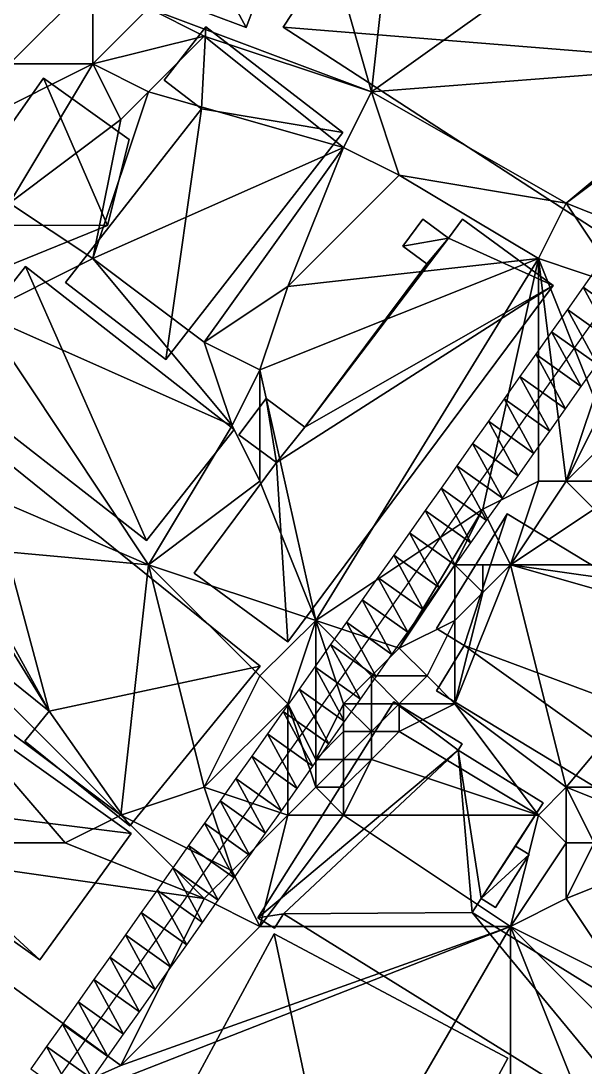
# Model space of a CAD drawing. Header units: metres. Extents: x -1103 to 901, y -902 to 905.
# Drawn here: x -927.2 to -886.7, y -46.1 to 29.1 of the extents above; entities that cross this region are included whole.
import ezdxf

# ---------------------------------------------------------------- set-up
doc = ezdxf.new("R2010")
doc.units = ezdxf.units.M
for name, color, linetype in [('OSM_BUILDING_FOOTPRINTS', 7, 'CONTINUOUS'), ('OSM_BUILDING_ROOFS', 1, 'CONTINUOUS'), ('OSM_BUILDING_WALLS', 8, 'CONTINUOUS'), ('OSM_ROAD_AXES', 2, 'CONTINUOUS'), ('OSM_ROAD_SURFACE', 9, 'CONTINUOUS'), ('OSM_TERRAIN', 3, 'CONTINUOUS')]:
    doc.layers.add(name, color=color, linetype=linetype)

msp = doc.modelspace()

# ---------------------------------------------------------------- linework, layer by layer
at = {"layer": 'OSM_BUILDING_FOOTPRINTS'}
for points in [[(-915.602, 35.447, 20.458), (-914.442, 35.016, 20.458), (-916.122, 30.526, 20.458), (-910.982, 28.624, 20.458), (-909.788, 31.809, 20.458), (-908.086, 31.179, 20.458), (-904.593, 40.468, 20.458), (-911.988, 43.211, 20.458), (-912.209, 42.603, 20.458), (-912.883, 42.857, 20.458), (-913.336, 41.662, 20.458), (-913.27, 41.64, 20.458), (-915.602, 35.447, 20.458)], [(-900.017, 41.287, 21.265), (-876.56, 26.07, 21.265), (-884.884, 13.418, 21.265), (-908.329, 28.635, 21.265), (-900.017, 41.287, 21.265)], [(-916.884, 24.82, 21.986), (-913.9, 28.657, 21.986), (-904.04, 21.06, 21.986), (-916.762, 4.747, 21.986), (-923.958, 10.277, 21.986), (-914.209, 22.763, 21.986), (-916.884, 24.82, 21.986)], [(-925.539, 24.974, 20.487), (-932.978, 14.413, 20.487), (-928.933, 11.139, 20.487), (-920.941, 14.38, 20.487), (-919.393, 20.562, 20.487), (-925.539, 24.974, 20.487)], [(-911.512, -0.671, 22.198), (-909.566, 1.95, 22.198), (-906.77, -0.107, 22.198), (-898.026, 11.638, 22.198), (-899.751, 12.898, 22.198), (-898.314, 14.834, 22.198), (-896.468, 13.473, 22.198), (-895.451, 14.845, 22.198), (-888.94, 10.067, 22.198), (-908.008, -15.546, 22.198), (-914.728, -10.602, 22.198), (-908.804, -2.662, 22.198), (-911.512, -0.671, 22.198)], [(-933.144, 3.442, 21.771), (-926.844, 11.427, 21.771), (-911.843, -0.273, 21.771), (-918.144, -8.258, 21.771), (-933.144, 3.442, 21.771)], [(-940.119, -8.468, 21.907), (-935.819, -3.193, 21.907), (-933.774, -4.841, 21.907), (-930.458, -0.782, 21.907), (-909.975, -17.282, 21.907), (-919.359, -28.772, 21.907), (-926.898, -22.679, 21.907), (-925.152, -20.534, 21.907), (-940.119, -8.468, 21.907)], [(-897.33, -14.594, 20.009), (-892.256, -6.344, 20.009), (-846.858, -33.88, 20.009), (-853.932, -45.393, 20.009), (-897.33, -19.073, 20.009), (-895.329, -15.811, 20.009), (-897.33, -14.594, 20.009)], [(-939.51, -28.651, 21.261), (-938.295, -26.97, 21.261), (-941.312, -24.814, 21.261), (-939.698, -22.58, 21.261), (-942.152, -20.843, 21.261), (-938.903, -16.331, 21.261), (-935.62, -18.676, 21.261), (-934.78, -17.515, 21.261), (-927.915, -22.391, 21.261), (-928.28, -22.889, 21.261), (-919.249, -29.314, 21.261), (-925.804, -38.405, 21.261), (-939.51, -28.651, 21.261)], [(-919.657, -56.32, 20.982), (-908.98, -36.536, 20.982), (-892.2, -45.471, 20.982), (-902.867, -65.256, 20.982), (-919.657, -56.32, 20.982)]]:
    msp.add_polyline3d(points, close=True, dxfattribs=at)
msp.add_polyline3d([(-880.328, -52.493, 20.182), (-908.317, -35.109, 20.182), (-908.969, -36.137, 20.182), (-910.163, -35.397, 20.182), (-900.38, -19.847, 20.182), (-895.484, -22.889, 20.182), (-895.76, -23.331, 20.182), (-889.669, -27.113, 20.182), (-891.637, -30.243, 20.182), (-890.675, -30.829, 20.182), (-893.085, -34.644, 20.182), (-894.124, -34.003, 20.182), (-894.765, -35.009, 20.182), (-870.855, -49.861, 20.182)], dxfattribs=at)
at = {"layer": 'OSM_BUILDING_ROOFS'}
for points in [[(-876.56, 26.07, 45.665), (-900.017, 41.287, 45.665), (-908.329, 28.635, 45.665)], [(-914.442, 35.016, 32.058), (-916.122, 30.526, 32.058), (-910.982, 28.624, 32.058)], [(-914.442, 35.016, 32.058), (-910.982, 28.624, 32.058), (-909.788, 31.809, 32.058)], [(-913.9, 28.657, 33.586), (-916.884, 24.82, 33.586), (-914.209, 22.763, 33.586)], [(-914.209, 22.763, 33.586), (-904.04, 21.06, 33.586), (-913.9, 28.657, 33.586)], [(-876.56, 26.07, 45.665), (-908.329, 28.635, 45.665), (-884.884, 13.418, 45.665)], [(-920.941, 14.38, 30.487), (-925.539, 24.974, 30.487), (-932.978, 14.413, 30.487)], [(-920.941, 14.38, 30.487), (-919.393, 20.562, 30.487), (-925.539, 24.974, 30.487)], [(-914.209, 22.763, 33.586), (-923.958, 10.277, 33.586), (-916.762, 4.747, 33.586)], [(-914.209, 22.763, 33.586), (-916.762, 4.747, 33.586), (-904.04, 21.06, 33.586)], [(-920.941, 14.38, 30.487), (-932.978, 14.413, 30.487), (-928.933, 11.139, 30.487)], [(-896.468, 13.473, 40.198), (-898.314, 14.834, 40.198), (-899.751, 12.898, 40.198)], [(-888.94, 10.067, 40.198), (-895.451, 14.845, 40.198), (-896.468, 13.473, 40.198)], [(-896.468, 13.473, 40.198), (-898.026, 11.638, 40.198), (-906.77, -0.107, 40.198)], [(-906.77, -0.107, 40.198), (-888.94, 10.067, 40.198), (-896.468, 13.473, 40.198)], [(-896.468, 13.473, 40.198), (-899.751, 12.898, 40.198), (-898.026, 11.638, 40.198)], [(-926.844, 11.427, 36.571), (-933.144, 3.442, 36.571), (-918.144, -8.258, 36.571)], [(-926.844, 11.427, 36.571), (-918.144, -8.258, 36.571), (-911.843, -0.273, 36.571)], [(-908.804, -2.662, 40.198), (-908.008, -15.546, 40.198), (-888.94, 10.067, 40.198)], [(-906.77, -0.107, 40.198), (-908.804, -2.662, 40.198), (-888.94, 10.067, 40.198)], [(-909.566, 1.95, 40.198), (-911.512, -0.671, 40.198), (-908.804, -2.662, 40.198)], [(-906.77, -0.107, 40.198), (-909.566, 1.95, 40.198), (-908.804, -2.662, 40.198)], [(-925.152, -20.534, 39.907), (-930.458, -0.782, 39.907), (-933.774, -4.841, 39.907)], [(-925.152, -20.534, 39.907), (-909.975, -17.282, 39.907), (-930.458, -0.782, 39.907)], [(-908.804, -2.662, 40.198), (-914.728, -10.602, 40.198), (-908.008, -15.546, 40.198)], [(-935.819, -3.193, 39.907), (-940.119, -8.468, 39.907), (-925.152, -20.534, 39.907)], [(-925.152, -20.534, 39.907), (-933.774, -4.841, 39.907), (-935.819, -3.193, 39.907)], [(-892.256, -6.344, 44.409), (-897.33, -14.594, 44.409), (-895.329, -15.811, 44.409)], [(-895.329, -15.811, 44.409), (-846.858, -33.88, 44.409), (-892.256, -6.344, 44.409)], [(-895.329, -15.811, 44.409), (-897.33, -19.073, 44.409), (-853.932, -45.393, 44.409)], [(-895.329, -15.811, 44.409), (-853.932, -45.393, 44.409), (-846.858, -33.88, 44.409)], [(-925.152, -20.534, 39.907), (-919.359, -28.772, 39.907), (-909.975, -17.282, 39.907)], [(-895.76, -23.331, 41.382), (-900.38, -19.847, 41.382), (-910.163, -35.397, 41.382)], [(-895.76, -23.331, 41.382), (-895.484, -22.889, 41.382), (-900.38, -19.847, 41.382)], [(-925.152, -20.534, 39.907), (-926.898, -22.679, 39.907), (-919.359, -28.772, 39.907)], [(-938.295, -26.97, 29.661), (-919.249, -29.314, 29.661), (-928.28, -22.889, 29.661)], [(-895.76, -23.331, 41.382), (-910.163, -35.397, 41.382), (-908.317, -35.109, 41.382)], [(-894.765, -35.009, 41.382), (-895.76, -23.331, 41.382), (-908.317, -35.109, 41.382)], [(-894.124, -34.003, 41.382), (-889.669, -27.113, 41.382), (-895.76, -23.331, 41.382)], [(-894.765, -35.009, 41.382), (-894.124, -34.003, 41.382), (-895.76, -23.331, 41.382)], [(-938.295, -26.97, 29.661), (-939.51, -28.651, 29.661), (-925.804, -38.405, 29.661)], [(-938.295, -26.97, 29.661), (-925.804, -38.405, 29.661), (-919.249, -29.314, 29.661)], [(-894.124, -34.003, 41.382), (-891.637, -30.243, 41.382), (-889.669, -27.113, 41.382)], [(-894.124, -34.003, 41.382), (-890.675, -30.829, 41.382), (-891.637, -30.243, 41.382)], [(-894.124, -34.003, 41.382), (-893.085, -34.644, 41.382), (-890.675, -30.829, 41.382)], [(-910.163, -35.397, 41.382), (-908.969, -36.137, 41.382), (-908.317, -35.109, 41.382)], [(-894.765, -35.009, 41.382), (-908.317, -35.109, 41.382), (-880.328, -52.493, 41.382)], [(-880.328, -52.493, 41.382), (-870.855, -49.861, 41.382), (-894.765, -35.009, 41.382)], [(-908.98, -36.536, 32.582), (-919.657, -56.32, 32.582), (-902.867, -65.256, 32.582)], [(-908.98, -36.536, 32.582), (-902.867, -65.256, 32.582), (-892.2, -45.471, 32.582)]]:
    msp.add_3dface(points, dxfattribs=at)
at = {"layer": 'OSM_BUILDING_WALLS'}
for points in [[(-900.017, 41.287, 21.265), (-908.329, 28.635, 21.265), (-908.329, 28.635, 45.665)], [(-900.017, 41.287, 21.265), (-908.329, 28.635, 45.665), (-900.017, 41.287, 45.665)], [(-876.56, 26.07, 21.265), (-900.017, 41.287, 21.265), (-900.017, 41.287, 45.665)], [(-876.56, 26.07, 21.265), (-900.017, 41.287, 45.665), (-876.56, 26.07, 45.665)], [(-910.982, 28.624, 20.458), (-909.788, 31.809, 20.458), (-909.788, 31.809, 32.058)], [(-910.982, 28.624, 20.458), (-909.788, 31.809, 32.058), (-910.982, 28.624, 32.058)], [(-916.122, 30.526, 20.458), (-910.982, 28.624, 20.458), (-910.982, 28.624, 32.058)], [(-916.122, 30.526, 20.458), (-910.982, 28.624, 32.058), (-916.122, 30.526, 32.058)], [(-913.9, 28.657, 21.986), (-916.884, 24.82, 21.986), (-916.884, 24.82, 33.586)], [(-913.9, 28.657, 21.986), (-916.884, 24.82, 33.586), (-913.9, 28.657, 33.586)], [(-904.04, 21.06, 21.986), (-913.9, 28.657, 21.986), (-913.9, 28.657, 33.586)], [(-904.04, 21.06, 21.986), (-913.9, 28.657, 33.586), (-904.04, 21.06, 33.586)], [(-908.329, 28.635, 21.265), (-884.884, 13.418, 21.265), (-884.884, 13.418, 45.665)], [(-908.329, 28.635, 21.265), (-884.884, 13.418, 45.665), (-908.329, 28.635, 45.665)], [(-925.539, 24.974, 20.487), (-932.978, 14.413, 20.487), (-932.978, 14.413, 30.487)], [(-925.539, 24.974, 20.487), (-932.978, 14.413, 30.487), (-925.539, 24.974, 30.487)], [(-919.393, 20.562, 20.487), (-925.539, 24.974, 20.487), (-925.539, 24.974, 30.487)], [(-919.393, 20.562, 20.487), (-925.539, 24.974, 30.487), (-919.393, 20.562, 30.487)], [(-916.884, 24.82, 21.986), (-914.209, 22.763, 21.986), (-914.209, 22.763, 33.586)], [(-916.884, 24.82, 21.986), (-914.209, 22.763, 33.586), (-916.884, 24.82, 33.586)], [(-914.209, 22.763, 21.986), (-923.958, 10.277, 21.986), (-923.958, 10.277, 33.586)], [(-914.209, 22.763, 21.986), (-923.958, 10.277, 33.586), (-914.209, 22.763, 33.586)], [(-916.762, 4.747, 21.986), (-904.04, 21.06, 21.986), (-904.04, 21.06, 33.586)], [(-916.762, 4.747, 21.986), (-904.04, 21.06, 33.586), (-916.762, 4.747, 33.586)], [(-920.941, 14.38, 20.487), (-919.393, 20.562, 20.487), (-919.393, 20.562, 30.487)], [(-920.941, 14.38, 20.487), (-919.393, 20.562, 30.487), (-920.941, 14.38, 30.487)], [(-928.933, 11.139, 20.487), (-920.941, 14.38, 20.487), (-920.941, 14.38, 30.487)], [(-928.933, 11.139, 20.487), (-920.941, 14.38, 30.487), (-928.933, 11.139, 30.487)], [(-898.314, 14.834, 22.198), (-899.751, 12.898, 22.198), (-899.751, 12.898, 40.198)], [(-898.314, 14.834, 22.198), (-899.751, 12.898, 40.198), (-898.314, 14.834, 40.198)], [(-896.468, 13.473, 22.198), (-898.314, 14.834, 22.198), (-898.314, 14.834, 40.198)], [(-896.468, 13.473, 22.198), (-898.314, 14.834, 40.198), (-896.468, 13.473, 40.198)], [(-895.451, 14.845, 22.198), (-896.468, 13.473, 22.198), (-896.468, 13.473, 40.198)], [(-895.451, 14.845, 22.198), (-896.468, 13.473, 40.198), (-895.451, 14.845, 40.198)], [(-888.94, 10.067, 22.198), (-895.451, 14.845, 22.198), (-895.451, 14.845, 40.198)], [(-888.94, 10.067, 22.198), (-895.451, 14.845, 40.198), (-888.94, 10.067, 40.198)], [(-899.751, 12.898, 22.198), (-898.026, 11.638, 22.198), (-898.026, 11.638, 40.198)], [(-899.751, 12.898, 22.198), (-898.026, 11.638, 40.198), (-899.751, 12.898, 40.198)], [(-926.844, 11.427, 21.771), (-933.144, 3.442, 21.771), (-933.144, 3.442, 36.571)], [(-926.844, 11.427, 21.771), (-933.144, 3.442, 36.571), (-926.844, 11.427, 36.571)], [(-911.843, -0.273, 21.771), (-926.844, 11.427, 21.771), (-926.844, 11.427, 36.571)], [(-911.843, -0.273, 21.771), (-926.844, 11.427, 36.571), (-911.843, -0.273, 36.571)], [(-898.026, 11.638, 22.198), (-906.77, -0.107, 22.198), (-906.77, -0.107, 40.198)], [(-898.026, 11.638, 22.198), (-906.77, -0.107, 40.198), (-898.026, 11.638, 40.198)], [(-923.958, 10.277, 21.986), (-916.762, 4.747, 21.986), (-916.762, 4.747, 33.586)], [(-923.958, 10.277, 21.986), (-916.762, 4.747, 33.586), (-923.958, 10.277, 33.586)], [(-908.008, -15.546, 22.198), (-888.94, 10.067, 22.198), (-888.94, 10.067, 40.198)], [(-908.008, -15.546, 22.198), (-888.94, 10.067, 40.198), (-908.008, -15.546, 40.198)], [(-933.144, 3.442, 21.771), (-918.144, -8.258, 21.771), (-918.144, -8.258, 36.571)], [(-933.144, 3.442, 21.771), (-918.144, -8.258, 36.571), (-933.144, 3.442, 36.571)], [(-909.566, 1.95, 22.198), (-911.512, -0.671, 22.198), (-911.512, -0.671, 40.198)], [(-909.566, 1.95, 22.198), (-911.512, -0.671, 40.198), (-909.566, 1.95, 40.198)], [(-906.77, -0.107, 22.198), (-909.566, 1.95, 22.198), (-909.566, 1.95, 40.198)], [(-906.77, -0.107, 22.198), (-909.566, 1.95, 40.198), (-906.77, -0.107, 40.198)], [(-918.144, -8.258, 21.771), (-911.843, -0.273, 21.771), (-911.843, -0.273, 36.571)], [(-918.144, -8.258, 21.771), (-911.843, -0.273, 36.571), (-918.144, -8.258, 36.571)], [(-911.512, -0.671, 22.198), (-908.804, -2.662, 22.198), (-908.804, -2.662, 40.198)], [(-911.512, -0.671, 22.198), (-908.804, -2.662, 40.198), (-911.512, -0.671, 40.198)], [(-909.975, -17.282, 21.907), (-930.458, -0.782, 21.907), (-930.458, -0.782, 39.907)], [(-909.975, -17.282, 21.907), (-930.458, -0.782, 39.907), (-909.975, -17.282, 39.907)], [(-908.804, -2.662, 22.198), (-914.728, -10.602, 22.198), (-914.728, -10.602, 40.198)], [(-908.804, -2.662, 22.198), (-914.728, -10.602, 40.198), (-908.804, -2.662, 40.198)], [(-892.256, -6.344, 20.009), (-897.33, -14.594, 20.009), (-897.33, -14.594, 44.409)], [(-892.256, -6.344, 20.009), (-897.33, -14.594, 44.409), (-892.256, -6.344, 44.409)], [(-846.858, -33.88, 20.009), (-892.256, -6.344, 20.009), (-892.256, -6.344, 44.409)], [(-846.858, -33.88, 20.009), (-892.256, -6.344, 44.409), (-846.858, -33.88, 44.409)], [(-940.119, -8.468, 21.907), (-925.152, -20.534, 21.907), (-925.152, -20.534, 39.907)], [(-940.119, -8.468, 21.907), (-925.152, -20.534, 39.907), (-940.119, -8.468, 39.907)], [(-914.728, -10.602, 22.198), (-908.008, -15.546, 22.198), (-908.008, -15.546, 40.198)], [(-914.728, -10.602, 22.198), (-908.008, -15.546, 40.198), (-914.728, -10.602, 40.198)], [(-897.33, -14.594, 20.009), (-895.329, -15.811, 20.009), (-895.329, -15.811, 44.409)], [(-897.33, -14.594, 20.009), (-895.329, -15.811, 44.409), (-897.33, -14.594, 44.409)], [(-895.329, -15.811, 20.009), (-897.33, -19.073, 20.009), (-897.33, -19.073, 44.409)], [(-895.329, -15.811, 20.009), (-897.33, -19.073, 44.409), (-895.329, -15.811, 44.409)], [(-919.359, -28.772, 21.907), (-909.975, -17.282, 21.907), (-909.975, -17.282, 39.907)], [(-919.359, -28.772, 21.907), (-909.975, -17.282, 39.907), (-919.359, -28.772, 39.907)], [(-897.33, -19.073, 20.009), (-853.932, -45.393, 20.009), (-853.932, -45.393, 44.409)], [(-897.33, -19.073, 20.009), (-853.932, -45.393, 44.409), (-897.33, -19.073, 44.409)], [(-900.38, -19.847, 20.182), (-910.163, -35.397, 20.182), (-910.163, -35.397, 41.382)], [(-900.38, -19.847, 20.182), (-910.163, -35.397, 41.382), (-900.38, -19.847, 41.382)], [(-895.484, -22.889, 20.182), (-900.38, -19.847, 20.182), (-900.38, -19.847, 41.382)], [(-895.484, -22.889, 20.182), (-900.38, -19.847, 41.382), (-895.484, -22.889, 41.382)], [(-925.152, -20.534, 21.907), (-926.898, -22.679, 21.907), (-926.898, -22.679, 39.907)], [(-925.152, -20.534, 21.907), (-926.898, -22.679, 39.907), (-925.152, -20.534, 39.907)], [(-919.249, -29.314, 21.261), (-928.28, -22.889, 21.261), (-928.28, -22.889, 29.661)], [(-919.249, -29.314, 21.261), (-928.28, -22.889, 29.661), (-919.249, -29.314, 29.661)], [(-926.898, -22.679, 21.907), (-919.359, -28.772, 21.907), (-919.359, -28.772, 39.907)], [(-926.898, -22.679, 21.907), (-919.359, -28.772, 39.907), (-926.898, -22.679, 39.907)], [(-895.76, -23.331, 20.182), (-895.484, -22.889, 20.182), (-895.484, -22.889, 41.382)], [(-895.76, -23.331, 20.182), (-895.484, -22.889, 41.382), (-895.76, -23.331, 41.382)], [(-889.669, -27.113, 20.182), (-895.76, -23.331, 20.182), (-895.76, -23.331, 41.382)], [(-889.669, -27.113, 20.182), (-895.76, -23.331, 41.382), (-889.669, -27.113, 41.382)], [(-891.637, -30.243, 20.182), (-889.669, -27.113, 20.182), (-889.669, -27.113, 41.382)], [(-891.637, -30.243, 20.182), (-889.669, -27.113, 41.382), (-891.637, -30.243, 41.382)], [(-939.51, -28.651, 21.261), (-925.804, -38.405, 21.261), (-925.804, -38.405, 29.661)], [(-939.51, -28.651, 21.261), (-925.804, -38.405, 29.661), (-939.51, -28.651, 29.661)], [(-925.804, -38.405, 21.261), (-919.249, -29.314, 21.261), (-919.249, -29.314, 29.661)], [(-925.804, -38.405, 21.261), (-919.249, -29.314, 29.661), (-925.804, -38.405, 29.661)], [(-893.085, -34.644, 20.182), (-890.675, -30.829, 20.182), (-890.675, -30.829, 41.382)], [(-893.085, -34.644, 20.182), (-890.675, -30.829, 41.382), (-893.085, -34.644, 41.382)], [(-890.675, -30.829, 20.182), (-891.637, -30.243, 20.182), (-891.637, -30.243, 41.382)], [(-890.675, -30.829, 20.182), (-891.637, -30.243, 41.382), (-890.675, -30.829, 41.382)], [(-894.765, -35.009, 20.182), (-894.124, -34.003, 20.182), (-894.124, -34.003, 41.382)], [(-894.765, -35.009, 20.182), (-894.124, -34.003, 41.382), (-894.765, -35.009, 41.382)], [(-894.124, -34.003, 20.182), (-893.085, -34.644, 20.182), (-893.085, -34.644, 41.382)], [(-894.124, -34.003, 20.182), (-893.085, -34.644, 41.382), (-894.124, -34.003, 41.382)], [(-908.969, -36.137, 20.182), (-908.317, -35.109, 20.182), (-908.317, -35.109, 41.382)], [(-908.969, -36.137, 20.182), (-908.317, -35.109, 41.382), (-908.969, -36.137, 41.382)], [(-908.317, -35.109, 20.182), (-880.328, -52.493, 20.182), (-880.328, -52.493, 41.382)], [(-908.317, -35.109, 20.182), (-880.328, -52.493, 41.382), (-908.317, -35.109, 41.382)], [(-870.855, -49.861, 20.182), (-894.765, -35.009, 20.182), (-894.765, -35.009, 41.382)], [(-870.855, -49.861, 20.182), (-894.765, -35.009, 41.382), (-870.855, -49.861, 41.382)], [(-910.163, -35.397, 20.182), (-908.969, -36.137, 20.182), (-908.969, -36.137, 41.382)], [(-910.163, -35.397, 20.182), (-908.969, -36.137, 41.382), (-910.163, -35.397, 41.382)], [(-908.98, -36.536, 20.982), (-919.657, -56.32, 20.982), (-919.657, -56.32, 32.582)], [(-908.98, -36.536, 20.982), (-919.657, -56.32, 32.582), (-908.98, -36.536, 32.582)], [(-892.2, -45.471, 20.982), (-908.98, -36.536, 20.982), (-908.98, -36.536, 32.582)], [(-892.2, -45.471, 20.982), (-908.98, -36.536, 32.582), (-892.2, -45.471, 32.582)], [(-902.867, -65.256, 20.982), (-892.2, -45.471, 20.982), (-892.2, -45.471, 32.582)], [(-902.867, -65.256, 20.982), (-892.2, -45.471, 32.582), (-902.867, -65.256, 32.582)]]:
    msp.add_3dface(points, dxfattribs=at)
at = {"layer": 'OSM_ROAD_AXES'}
msp.add_polyline3d([(-933.895, -60.247, 22.966), (-879.489, 16.813, 23.565)], dxfattribs=at)
at = {"layer": 'OSM_ROAD_SURFACE'}
for points in [[(-883.523, 7.633, 24.378), (-885.657, 11.545, 24.274), (-886.79, 9.94, 24.679)], [(-884.656, 6.027, 24.536), (-886.79, 9.94, 24.679), (-887.924, 8.334, 24.82)], [(-884.656, 6.027, 24.536), (-883.523, 7.633, 24.378), (-886.79, 9.94, 24.679)], [(-885.79, 4.422, 24.675), (-887.924, 8.334, 24.82), (-889.057, 6.729, 24.904)], [(-885.79, 4.422, 24.675), (-884.656, 6.027, 24.536), (-887.924, 8.334, 24.82)], [(-886.923, 2.817, 24.786), (-889.057, 6.729, 24.904), (-890.191, 5.124, 24.858)], [(-886.923, 2.817, 24.786), (-885.79, 4.422, 24.675), (-889.057, 6.729, 24.904)], [(-888.057, 1.211, 24.841), (-890.191, 5.124, 24.858), (-891.324, 3.518, 24.848)], [(-888.057, 1.211, 24.841), (-886.923, 2.817, 24.786), (-890.191, 5.124, 24.858)], [(-889.19, -0.394, 24.815), (-891.324, 3.518, 24.848), (-892.458, 1.913, 24.842)], [(-889.19, -0.394, 24.815), (-888.057, 1.211, 24.841), (-891.324, 3.518, 24.848)], [(-890.323, -2, 24.748), (-892.458, 1.913, 24.842), (-893.591, 0.307, 24.847)], [(-890.323, -2, 24.748), (-889.19, -0.394, 24.815), (-892.458, 1.913, 24.842)], [(-891.457, -3.605, 24.738), (-893.591, 0.307, 24.847), (-894.725, -1.298, 24.852)], [(-891.457, -3.605, 24.738), (-890.323, -2, 24.748), (-893.591, 0.307, 24.847)], [(-892.59, -5.21, 24.728), (-894.725, -1.298, 24.852), (-895.858, -2.903, 24.857)], [(-892.59, -5.21, 24.728), (-891.457, -3.605, 24.738), (-894.725, -1.298, 24.852)], [(-893.724, -6.816, 24.491), (-895.858, -2.903, 24.857), (-896.991, -4.509, 24.862)], [(-893.724, -6.816, 24.491), (-892.59, -5.21, 24.728), (-895.858, -2.903, 24.857)], [(-894.857, -8.421, 24.591), (-896.991, -4.509, 24.862), (-898.125, -6.114, 24.867)], [(-894.857, -8.421, 24.591), (-893.724, -6.816, 24.491), (-896.991, -4.509, 24.862)], [(-895.991, -10.027, 24.688), (-898.125, -6.114, 24.867), (-899.258, -7.72, 24.872)], [(-895.991, -10.027, 24.688), (-894.857, -8.421, 24.591), (-898.125, -6.114, 24.867)], [(-897.124, -11.632, 24.748), (-899.258, -7.72, 24.872), (-900.392, -9.325, 24.877)], [(-897.124, -11.632, 24.748), (-895.991, -10.027, 24.688), (-899.258, -7.72, 24.872)], [(-898.258, -13.238, 24.803), (-900.392, -9.325, 24.877), (-901.525, -10.931, 24.882)], [(-898.258, -13.238, 24.803), (-897.124, -11.632, 24.748), (-900.392, -9.325, 24.877)], [(-899.391, -14.843, 24.842), (-901.525, -10.931, 24.882), (-902.659, -12.536, 24.903)], [(-899.391, -14.843, 24.842), (-898.258, -13.238, 24.803), (-901.525, -10.931, 24.882)], [(-900.524, -16.448, 24.87), (-902.659, -12.536, 24.903), (-903.792, -14.141, 24.925)], [(-900.524, -16.448, 24.87), (-899.391, -14.843, 24.842), (-902.659, -12.536, 24.903)], [(-901.658, -18.054, 24.778), (-903.792, -14.141, 24.925), (-904.926, -15.747, 24.949)], [(-901.658, -18.054, 24.778), (-900.524, -16.448, 24.87), (-903.792, -14.141, 24.925)], [(-902.791, -19.659, 24.765), (-904.926, -15.747, 24.949), (-906.059, -17.352, 24.908)], [(-902.791, -19.659, 24.765), (-901.658, -18.054, 24.778), (-904.926, -15.747, 24.949)], [(-903.925, -21.265, 24.792), (-906.059, -17.352, 24.908), (-907.192, -18.958, 24.888)], [(-903.925, -21.265, 24.792), (-902.791, -19.659, 24.765), (-906.059, -17.352, 24.908)], [(-905.058, -22.87, 24.8), (-907.192, -18.958, 24.888), (-908.326, -20.563, 24.838)], [(-905.058, -22.87, 24.8), (-903.925, -21.265, 24.792), (-907.192, -18.958, 24.888)], [(-906.192, -24.475, 24.616), (-908.326, -20.563, 24.838), (-909.459, -22.168, 24.726)], [(-906.192, -24.475, 24.616), (-905.058, -22.87, 24.8), (-908.326, -20.563, 24.838)], [(-907.325, -26.081, 24.485), (-909.459, -22.168, 24.726), (-910.593, -23.774, 24.615)], [(-907.325, -26.081, 24.485), (-906.192, -24.475, 24.616), (-909.459, -22.168, 24.726)], [(-908.458, -27.686, 24.451), (-910.593, -23.774, 24.615), (-911.726, -25.379, 24.504)], [(-908.458, -27.686, 24.451), (-907.325, -26.081, 24.485), (-910.593, -23.774, 24.615)], [(-909.592, -29.292, 24.331), (-911.726, -25.379, 24.504), (-912.86, -26.985, 24.389)], [(-909.592, -29.292, 24.331), (-908.458, -27.686, 24.451), (-911.726, -25.379, 24.504)], [(-910.725, -30.897, 24.185), (-912.86, -26.985, 24.389), (-913.993, -28.59, 24.264)], [(-910.725, -30.897, 24.185), (-909.592, -29.292, 24.331), (-912.86, -26.985, 24.389)], [(-911.859, -32.503, 23.989), (-913.993, -28.59, 24.264), (-915.126, -30.196, 24.136)], [(-911.859, -32.503, 23.989), (-910.725, -30.897, 24.185), (-913.993, -28.59, 24.264)], [(-912.992, -34.108, 23.69), (-915.126, -30.196, 24.136), (-916.26, -31.801, 23.903)], [(-912.992, -34.108, 23.69), (-911.859, -32.503, 23.989), (-915.126, -30.196, 24.136)], [(-914.126, -35.713, 23.594), (-916.26, -31.801, 23.903), (-917.393, -33.406, 23.7)], [(-914.126, -35.713, 23.594), (-912.992, -34.108, 23.69), (-916.26, -31.801, 23.903)], [(-915.259, -37.319, 23.543), (-917.393, -33.406, 23.7), (-918.527, -35.012, 23.609)], [(-915.259, -37.319, 23.543), (-914.126, -35.713, 23.594), (-917.393, -33.406, 23.7)], [(-916.393, -38.924, 23.492), (-918.527, -35.012, 23.609), (-919.66, -36.617, 23.508)], [(-916.393, -38.924, 23.492), (-915.259, -37.319, 23.543), (-918.527, -35.012, 23.609)], [(-917.526, -40.53, 23.402), (-919.66, -36.617, 23.508), (-920.794, -38.223, 23.408)], [(-917.526, -40.53, 23.402), (-916.393, -38.924, 23.492), (-919.66, -36.617, 23.508)], [(-918.659, -42.135, 23.301), (-920.794, -38.223, 23.408), (-921.927, -39.828, 23.307)], [(-918.659, -42.135, 23.301), (-917.526, -40.53, 23.402), (-920.794, -38.223, 23.408)], [(-919.793, -43.74, 23.2), (-921.927, -39.828, 23.307), (-923.061, -41.433, 23.206)], [(-919.793, -43.74, 23.2), (-918.659, -42.135, 23.301), (-921.927, -39.828, 23.307)], [(-920.926, -45.346, 23.1), (-923.061, -41.433, 23.206), (-924.194, -43.039, 23.109)], [(-920.926, -45.346, 23.1), (-919.793, -43.74, 23.2), (-923.061, -41.433, 23.206)], [(-922.06, -46.951, 23.09), (-924.194, -43.039, 23.109), (-925.327, -44.644, 23.099)], [(-922.06, -46.951, 23.09), (-920.926, -45.346, 23.1), (-924.194, -43.039, 23.109)], [(-923.193, -48.557, 23.062), (-925.327, -44.644, 23.099), (-926.461, -46.25, 23.09)], [(-923.193, -48.557, 23.062), (-922.06, -46.951, 23.09), (-925.327, -44.644, 23.099)]]:
    msp.add_3dface(points, dxfattribs=at)
at = {"layer": 'OSM_TERRAIN'}
for points in [[(-928, 26, 21.977), (-922, 32, 22.105), (-936, 46, 22.016)], [(-902, 24, 23.492), (-900, 42, 23.246), (-906, 38, 23.192)], [(-902, 24, 23.492), (-888, 34, 23.319), (-900, 42, 23.246)], [(-918, 30, 23.488), (-902, 24, 23.492), (-906, 38, 23.192)], [(-888, 34, 23.319), (-876, 26, 23.234), (-878, 36, 20.537)], [(-902, 24, 23.492), (-876, 26, 23.234), (-888, 34, 23.319)], [(-928, 26, 21.977), (-922, 26, 23.345), (-922, 32, 22.105)], [(-922, 26, 23.345), (-918, 30, 23.488), (-922, 32, 22.105)], [(-922, 26, 23.345), (-914, 28, 24.124), (-918, 30, 23.488)], [(-914, 28, 24.124), (-902, 24, 23.492), (-918, 30, 23.488)], [(-918, 24, 23.986), (-914, 28, 24.124), (-922, 26, 23.345)], [(-918, 24, 23.986), (-904, 20, 24.204), (-914, 28, 24.124)], [(-904, 20, 24.204), (-902, 24, 23.492), (-914, 28, 24.124)], [(-928, 16, 23.194), (-922, 26, 23.345), (-930, 22, 22.265)], [(-930, 22, 22.265), (-922, 26, 23.345), (-928, 26, 21.977)], [(-928, 16, 23.194), (-920, 22, 23.292), (-922, 26, 23.345)], [(-920, 22, 23.292), (-918, 24, 23.986), (-922, 26, 23.345)], [(-888, 16, 23.398), (-876, 26, 23.234), (-902, 24, 23.492)], [(-888, 16, 23.398), (-880, 22, 23.398), (-876, 26, 23.234)], [(-922, 12, 24.108), (-918, 24, 23.986), (-920, 22, 23.292)], [(-922, 12, 24.108), (-904, 20, 24.204), (-918, 24, 23.986)], [(-900, 18, 24.71), (-902, 24, 23.492), (-904, 20, 24.204)], [(-900, 18, 24.71), (-888, 16, 23.398), (-902, 24, 23.492)], [(-928, 16, 23.194), (-922, 12, 24.108), (-920, 22, 23.292)], [(-878, 12, 23.743), (-880, 22, 23.398), (-888, 16, 23.398)], [(-914, 6, 24.264), (-904, 20, 24.204), (-922, 12, 24.108)], [(-914, 6, 24.264), (-908, 10, 24.902), (-904, 20, 24.204)], [(-908, 10, 24.902), (-900, 18, 24.71), (-904, 20, 24.204)], [(-908, 10, 24.902), (-890, 12, 24.913), (-900, 18, 24.71)], [(-890, 12, 24.913), (-888, 16, 23.398), (-900, 18, 24.71)], [(-930, 8, 23.897), (-922, 12, 24.108), (-928, 16, 23.194)], [(-890, 12, 24.913), (-884, 10, 24.351), (-888, 16, 23.398)], [(-884, 10, 24.351), (-878, 12, 23.743), (-888, 16, 23.398)], [(-930, 8, 23.897), (-912, 0, 24.04), (-922, 12, 24.108)], [(-912, 0, 24.04), (-914, 6, 24.264), (-922, 12, 24.108)], [(-906, -14, 24.917), (-890, 12, 24.913), (-910, 4, 24.908)], [(-910, 4, 24.908), (-890, 12, 24.913), (-908, 10, 24.902)], [(-906, -14, 24.917), (-894, -6, 24.685), (-890, 12, 24.913)], [(-894, -6, 24.685), (-890, -4, 24.662), (-890, 12, 24.913)], [(-890, -4, 24.662), (-888, -4, 24.777), (-890, 12, 24.913)], [(-888, -4, 24.777), (-886, 2, 24.687), (-890, 12, 24.913)], [(-886, 2, 24.687), (-884, 10, 24.351), (-890, 12, 24.913)], [(-910, 4, 24.908), (-908, 10, 24.902), (-914, 6, 24.264)], [(-932, -4, 24.081), (-918, -10, 24.111), (-930, 8, 23.897)], [(-918, -10, 24.111), (-912, 0, 24.04), (-930, 8, 23.897)], [(-912, 0, 24.04), (-910, 4, 24.908), (-914, 6, 24.264)], [(-910, -4, 24.888), (-910, 4, 24.908), (-912, 0, 24.04)], [(-910, -4, 24.888), (-906, -14, 24.917), (-910, 4, 24.908)], [(-888, -4, 24.777), (-886, 0, 24.618), (-886, 2, 24.687)], [(-918, -10, 24.111), (-910, -4, 24.888), (-912, 0, 24.04)], [(-886, -2, 24.029), (-886, 0, 24.618), (-888, -4, 24.777)], [(-888, -4, 24.777), (-884, -4, 22.369), (-886, -2, 24.029)], [(-940, -8, 24.014), (-918, -10, 24.111), (-932, -4, 24.081)], [(-918, -10, 24.111), (-906, -14, 24.917), (-910, -4, 24.888)], [(-892, -10, 23.265), (-890, -4, 24.662), (-894, -6, 24.685)], [(-892, -10, 23.265), (-888, -4, 24.777), (-890, -4, 24.662)], [(-892, -10, 23.265), (-886, -6, 24.24), (-888, -4, 24.777)], [(-886, -6, 24.24), (-884, -4, 22.369), (-888, -4, 24.777)], [(-906, -14, 24.917), (-900, -16, 24.804), (-894, -6, 24.685)], [(-900, -16, 24.804), (-896, -10, 24.648), (-894, -6, 24.685)], [(-896, -10, 24.648), (-892, -10, 23.265), (-894, -6, 24.685)], [(-892, -10, 23.265), (-882, -10, 23.748), (-886, -6, 24.24)], [(-936, -16, 23.429), (-920, -28, 24.081), (-940, -8, 24.014)], [(-940, -8, 24.014), (-920, -28, 24.081), (-918, -10, 24.111)], [(-920, -28, 24.081), (-914, -26, 24.37), (-918, -10, 24.111)], [(-914, -26, 24.37), (-910, -18, 24.207), (-918, -10, 24.111)], [(-918, -10, 24.111), (-910, -18, 24.207), (-906, -14, 24.917)], [(-900, -16, 24.804), (-896, -14, 23.617), (-896, -10, 24.648)], [(-888, -26, 23.282), (-892, -10, 23.265), (-896, -20, 23.146)], [(-896, -14, 23.617), (-894, -12, 23.375), (-896, -10, 24.648)], [(-894, -12, 23.375), (-896, -20, 23.146), (-892, -10, 23.265)], [(-896, -10, 24.648), (-894, -12, 23.375), (-894, -10, 23.909)], [(-894, -10, 23.909), (-892, -10, 23.265), (-896, -10, 24.648)], [(-894, -12, 23.375), (-892, -10, 23.265), (-894, -10, 23.909)], [(-888, -26, 23.282), (-878, -14, 23.363), (-892, -10, 23.265)], [(-892, -10, 23.265), (-878, -14, 23.363), (-878, -12, 23.56)], [(-892, -10, 23.265), (-878, -12, 23.56), (-882, -10, 23.748)], [(-896, -20, 23.146), (-894, -12, 23.375), (-896, -14, 23.617)], [(-908, -20, 24.825), (-906, -14, 24.917), (-910, -18, 24.207)], [(-906, -24, 24.74), (-906, -14, 24.917), (-908, -20, 24.825)], [(-906, -24, 24.74), (-904, -20, 24.864), (-906, -14, 24.917)], [(-904, -20, 24.864), (-902, -18, 24.865), (-906, -14, 24.917)], [(-902, -18, 24.865), (-900, -16, 24.804), (-906, -14, 24.917)], [(-898, -18, 23.538), (-896, -14, 23.617), (-900, -16, 24.804)], [(-898, -18, 23.538), (-896, -20, 23.146), (-896, -14, 23.617)], [(-888, -26, 23.282), (-858, -26, 23.034), (-878, -14, 23.363)], [(-942, -30, 23.108), (-924, -30, 23.394), (-936, -16, 23.429)], [(-924, -30, 23.394), (-920, -28, 24.081), (-936, -16, 23.429)], [(-902, -18, 24.865), (-898, -18, 23.538), (-900, -16, 24.804)], [(-914, -26, 24.37), (-908, -20, 24.825), (-910, -18, 24.207)], [(-904, -20, 24.864), (-902, -20, 24.519), (-902, -18, 24.865)], [(-902, -20, 24.519), (-900, -20, 23.307), (-902, -18, 24.865)], [(-900, -20, 23.307), (-898, -18, 23.538), (-902, -18, 24.865)], [(-900, -20, 23.307), (-896, -20, 23.146), (-898, -18, 23.538)], [(-914, -26, 24.37), (-908, -28, 24.394), (-908, -20, 24.825)], [(-908, -28, 24.394), (-906, -26, 24.316), (-908, -20, 24.825)], [(-906, -26, 24.316), (-906, -24, 24.74), (-908, -20, 24.825)], [(-906, -24, 24.74), (-904, -22, 24.735), (-904, -20, 24.864)], [(-904, -22, 24.735), (-902, -22, 23.668), (-904, -20, 24.864)], [(-902, -22, 23.668), (-902, -20, 24.519), (-904, -20, 24.864)], [(-902, -22, 23.668), (-900, -22, 22.949), (-900, -20, 23.307)], [(-902, -22, 23.668), (-900, -20, 23.307), (-902, -20, 24.519)], [(-900, -22, 22.949), (-890, -28, 23.02), (-896, -20, 23.146)], [(-900, -22, 22.949), (-896, -20, 23.146), (-900, -20, 23.307)], [(-890, -28, 23.02), (-888, -26, 23.282), (-896, -20, 23.146)], [(-904, -24, 24.071), (-904, -22, 24.735), (-906, -24, 24.74)], [(-904, -24, 24.071), (-902, -24, 22.949), (-902, -22, 23.668)], [(-904, -24, 24.071), (-902, -22, 23.668), (-904, -22, 24.735)], [(-902, -24, 22.949), (-890, -28, 23.02), (-900, -22, 22.949)], [(-902, -24, 22.949), (-900, -22, 22.949), (-902, -22, 23.668)], [(-906, -26, 24.316), (-904, -26, 23.147), (-904, -24, 24.071)], [(-906, -26, 24.316), (-904, -24, 24.071), (-906, -24, 24.74)], [(-904, -28, 22.949), (-902, -24, 22.949), (-904, -26, 23.147)], [(-904, -28, 22.949), (-890, -28, 23.02), (-902, -24, 22.949)], [(-904, -26, 23.147), (-902, -24, 22.949), (-904, -24, 24.071)], [(-912, -32, 24.065), (-914, -26, 24.37), (-920, -28, 24.081)], [(-912, -32, 24.065), (-908, -28, 24.394), (-914, -26, 24.37)], [(-904, -28, 22.949), (-906, -26, 24.316), (-908, -28, 24.394)], [(-904, -28, 22.949), (-904, -26, 23.147), (-906, -26, 24.316)], [(-888, -30, 23.824), (-888, -26, 23.282), (-890, -28, 23.02)], [(-888, -30, 23.824), (-886, -30, 23.951), (-888, -26, 23.282)], [(-886, -30, 23.951), (-878, -30, 23.219), (-888, -26, 23.282)], [(-888, -26, 23.282), (-878, -30, 23.219), (-858, -26, 23.034)], [(-914, -34, 23.731), (-920, -28, 24.081), (-924, -30, 23.394)], [(-920, -28, 24.081), (-914, -34, 23.731), (-912, -32, 24.065)], [(-912, -32, 24.065), (-910, -36, 23.008), (-908, -28, 24.394)], [(-910, -36, 23.008), (-892, -36, 23.065), (-904, -28, 22.949)], [(-910, -36, 23.008), (-904, -28, 22.949), (-908, -28, 24.394)], [(-892, -36, 23.065), (-890, -28, 23.02), (-904, -28, 22.949)], [(-892, -36, 23.065), (-888, -30, 23.824), (-890, -28, 23.02)], [(-938, -54, 22.987), (-920, -46, 23.048), (-942, -30, 23.108)], [(-920, -46, 23.048), (-914, -34, 23.731), (-942, -30, 23.108)], [(-942, -30, 23.108), (-914, -34, 23.731), (-924, -30, 23.394)], [(-888, -34, 23.812), (-888, -30, 23.824), (-892, -36, 23.065)], [(-884, -40, 23.039), (-878, -30, 23.219), (-888, -34, 23.812)], [(-888, -34, 23.812), (-878, -30, 23.219), (-886, -30, 23.951)], [(-888, -30, 23.824), (-888, -34, 23.812), (-886, -30, 23.951)], [(-910, -36, 23.008), (-912, -32, 24.065), (-914, -34, 23.731)], [(-914, -34, 23.731), (-920, -46, 23.048), (-910, -36, 23.008)], [(-892, -36, 23.065), (-884, -40, 23.039), (-888, -34, 23.812)], [(-914, -74, 22.983), (-892, -36, 23.065), (-938, -54, 22.987)], [(-938, -54, 22.987), (-892, -36, 23.065), (-920, -46, 23.048)], [(-920, -46, 23.048), (-892, -36, 23.065), (-910, -36, 23.008)], [(-892, -72, 22.841), (-892, -36, 23.065), (-914, -74, 22.983)], [(-892, -72, 22.841), (-884, -56, 22.777), (-892, -36, 23.065)], [(-884, -56, 22.777), (-866, -62, 22.949), (-892, -36, 23.065)], [(-892, -36, 23.065), (-866, -62, 22.949), (-884, -40, 23.039)]]:
    msp.add_3dface(points, dxfattribs=at)

doc.saveas('drawing.dxf')
